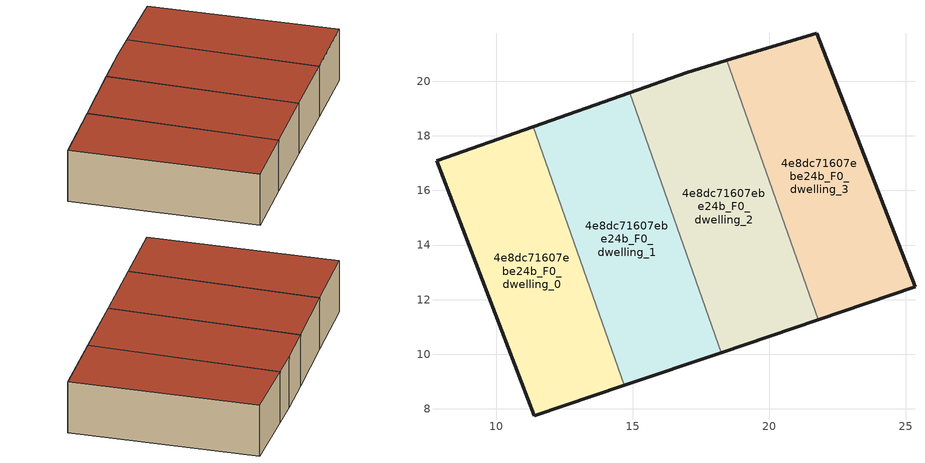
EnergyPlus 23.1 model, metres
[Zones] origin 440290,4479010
4e8dc71607ebe24b_F0_dwelling_0
 floor ground (EU_floor_Construction): 11.35,18.33 14.69,8.86 11.4,7.74 7.81,17.09 z0
 wall outside (EU_wall_Construction): 11.35,18.33 7.81,17.09 11.4,7.74 14.69,8.86 z0:3
 wall to 4e8dc71607ebe24b_F0_dwelling_1 (EU_wall_Construction): 14.69,8.86 11.35,18.33 z0:3
 roof outside (EU_roof_Construction): 14.69,8.86 11.35,18.33 7.81,17.09 11.4,7.74 z3
4e8dc71607ebe24b_F0_dwelling_1
 floor ground (EU_floor_Construction): 14.88,19.58 18.24,10.06 14.69,8.86 11.35,18.33 z0
 wall outside (EU_wall_Construction): 14.88,19.58 11.35,18.33 / 14.69,8.86 18.24,10.06 z0:3
 wall to 4e8dc71607ebe24b_F0_dwelling_2 (EU_wall_Construction): 18.24,10.06 14.88,19.58 z0:3
 roof outside (EU_roof_Construction): 18.24,10.06 14.88,19.58 11.35,18.33 14.69,8.86 z3
4e8dc71607ebe24b_F0_dwelling_2
 floor ground (EU_floor_Construction): 18.44,20.76 21.78,11.27 18.24,10.06 14.88,19.58 16.95,20.31 z0
 wall outside (EU_wall_Construction): 18.24,10.06 21.78,11.27 / 18.44,20.76 16.95,20.31 14.88,19.58 z0:3
 wall to 4e8dc71607ebe24b_F0_dwelling_3 (EU_wall_Construction): 21.78,11.27 18.44,20.76 z0:3
 roof outside (EU_roof_Construction): 21.78,11.27 18.44,20.76 16.95,20.31 14.88,19.58 18.24,10.06 z3
4e8dc71607ebe24b_F0_dwelling_3
 floor ground (EU_floor_Construction): 21.73,21.76 25.33,12.47 21.78,11.27 18.44,20.76 z0
 wall outside (EU_wall_Construction): 21.78,11.27 25.33,12.47 21.73,21.76 18.44,20.76 z0:3
 roof outside (EU_roof_Construction): 25.33,12.47 21.73,21.76 18.44,20.76 21.78,11.27 z3
[Building]
EU S2 Campaign: North Axis=0; Terrain=City; Solar Distribution=FullExterior
[Site:Location]
Madrid: Latitude=40.5; Longitude=-3.5; Time Zone=1; Elevation=609
[SizingPeriod:WeatherFileDays]
AnnualSizingPeriod: Begin Month=1; Begin Day of Month=1; End Month=12; End Day of Month=31; Day of Week for Start Day=Monday; Use Weather File Daylight Saving Period=No; Use Weather File Rain and Snow Indicators=No
[MATERIAL]
EU_InternalMass_Material: Roughness=MediumRough; Thickness=0.1; Conductivity=1; Density=1800; Specific Heat=900; Thermal Absorptance=0.9; Solar Absorptance=0.7; Visible Absorptance=0.7
[MATERIAL:NOMASS] Roughness=MediumRough; Thermal Absorptance=0.9; Solar Absorptance=0.7; Visible Absorptance=0.7
Name | Thermal Resistance
EU_wall_NoMass | 0.609216
EU_roof_NoMass | 0.513268
EU_floor_NoMass | 0.568163
[CONSTRUCTION]
EU_wall_Construction: EU_wall_NoMass
EU_roof_Construction: EU_roof_NoMass
EU_floor_Construction: EU_floor_NoMass
EU_InternalMass_Construction: EU_InternalMass_Material
[ZONE] Type=1; Multiplier=1; Ceiling Height=autocalculate; Floor Area=autocalculate; Part of Total Floor Area=Yes
Name | Volume
4e8dc71607ebe24b_F0_dwelling_0 | 108.54
4e8dc71607ebe24b_F0_dwelling_1 | 113.193
4e8dc71607ebe24b_F0_dwelling_2 | 113.535
4e8dc71607ebe24b_F0_dwelling_3 | 107.839
[INTERNALMASS] Construction=EU_InternalMass_Construction
Name | Zone or ZoneList | Surface Area
4e8dc71607ebe24b_F0_dwelling_0_EU_InternalMass | 4e8dc71607ebe24b_F0_dwelling_0 | 36.18
4e8dc71607ebe24b_F0_dwelling_1_EU_InternalMass | 4e8dc71607ebe24b_F0_dwelling_1 | 37.7309
4e8dc71607ebe24b_F0_dwelling_2_EU_InternalMass | 4e8dc71607ebe24b_F0_dwelling_2 | 37.845
4e8dc71607ebe24b_F0_dwelling_3_EU_InternalMass | 4e8dc71607ebe24b_F0_dwelling_3 | 35.9461
[OTHEREQUIPMENT] Fuel Type=Electricity; Design Level Calculation Method=Watts/Area; Power per Zone Floor Area=1; Fraction Latent=0; Fraction Radiant=0; Fraction Lost=0; Carbon Dioxide Generation Rate=0; EndUse Subcategory=EU_Step8_InternalGains
Name | Zone or ZoneList or Space or SpaceList | Schedule
EU_Step8_InternalGain_4e8dc71607ebe24b_F0_dwelling_0_f000 | 4e8dc71607ebe24b_F0_dwelling_0 | EU_Step8_GainSchedule_4e8dc71607ebe24b_F0_dwelling_0_f000
EU_Step8_InternalGain_4e8dc71607ebe24b_F0_dwelling_1_f000 | 4e8dc71607ebe24b_F0_dwelling_1 | EU_Step8_GainSchedule_4e8dc71607ebe24b_F0_dwelling_1_f000
EU_Step8_InternalGain_4e8dc71607ebe24b_F0_dwelling_2_f000 | 4e8dc71607ebe24b_F0_dwelling_2 | EU_Step8_GainSchedule_4e8dc71607ebe24b_F0_dwelling_2_f000
EU_Step8_InternalGain_4e8dc71607ebe24b_F0_dwelling_3_f000 | 4e8dc71607ebe24b_F0_dwelling_3 | EU_Step8_GainSchedule_4e8dc71607ebe24b_F0_dwelling_3_f000
[ZONEVENTILATION:DESIGNFLOWRATE] Schedule=EU_AlwaysOn; Design Flow Rate Calculation Method=AirChanges/Hour; Air Changes per Hour=0.752966; Ventilation Type=Natural; Fan Pressure Rise=0; Fan Total Efficiency=1; Constant Term Coefficient=1; Temperature Term Coefficient=0; Velocity Term Coefficient=0; Velocity Squared Term Coefficient=0; Minimum Indoor Temperature=-100; Maximum Indoor Temperature=100; Delta Temperature=-100; Minimum Outdoor Temperature=-100; Maximum Outdoor Temperature=100; Maximum Wind Speed=40
Name | Zone or ZoneList or Space or SpaceList
EU_ConstantAir_4e8dc71607ebe24b_F0_dwelling_0 | 4e8dc71607ebe24b_F0_dwelling_0
EU_ConstantAir_4e8dc71607ebe24b_F0_dwelling_1 | 4e8dc71607ebe24b_F0_dwelling_1
EU_ConstantAir_4e8dc71607ebe24b_F0_dwelling_2 | 4e8dc71607ebe24b_F0_dwelling_2
EU_ConstantAir_4e8dc71607ebe24b_F0_dwelling_3 | 4e8dc71607ebe24b_F0_dwelling_3
[HVACTEMPLATE:THERMOSTAT] Constant Heating Setpoint=20; Constant Cooling Setpoint=50
EU_HeatOnly_4e8dc71607ebe24b_F0_dwelling_0; EU_HeatOnly_4e8dc71607ebe24b_F0_dwelling_1; EU_HeatOnly_4e8dc71607ebe24b_F0_dwelling_2; EU_HeatOnly_4e8dc71607ebe24b_F0_dwelling_3
[HVACTEMPLATE:ZONE:IDEALLOADSAIRSYSTEM] System Availability Schedule=EU_AlwaysOn; Maximum Heating Supply Air Temperature=50; Minimum Cooling Supply Air Temperature=13; Maximum Heating Supply Air Humidity Ratio=0.0156; Minimum Cooling Supply Air Humidity Ratio=0.0077; Heating Limit=NoLimit; Cooling Limit=NoLimit; Heating Availability Schedule=EU_AlwaysOn; Cooling Availability Schedule=EU_CoolingOff; Dehumidification Control Type=ConstantSensibleHeatRatio; Cooling Sensible Heat Ratio=0.7; Dehumidification Setpoint=60; Humidification Control Type=None; Humidification Setpoint=30; Outdoor Air Method=None; Outdoor Air Flow Rate per Person=0.00944; Outdoor Air Flow Rate per Zone Floor Area=0; Outdoor Air Flow Rate per Zone=0; Demand Controlled Ventilation Type=None; Outdoor Air Economizer Type=NoEconomizer; Heat Recovery Type=None; Sensible Heat Recovery Effectiveness=0.7; Latent Heat Recovery Effectiveness=0.65
Name | Template Thermostat
4e8dc71607ebe24b_F0_dwelling_0 | EU_HeatOnly_4e8dc71607ebe24b_F0_dwelling_0
4e8dc71607ebe24b_F0_dwelling_1 | EU_HeatOnly_4e8dc71607ebe24b_F0_dwelling_1
4e8dc71607ebe24b_F0_dwelling_2 | EU_HeatOnly_4e8dc71607ebe24b_F0_dwelling_2
4e8dc71607ebe24b_F0_dwelling_3 | EU_HeatOnly_4e8dc71607ebe24b_F0_dwelling_3
[SIZING:ZONE] Zone Cooling Design Supply Air Temperature Input Method=SupplyAirTemperature; Zone Cooling Design Supply Air Temperature=13; Zone Heating Design Supply Air Temperature Input Method=SupplyAirTemperature; Zone Heating Design Supply Air Temperature=50; Zone Cooling Design Supply Air Humidity Ratio=0.008; Zone Heating Design Supply Air Humidity Ratio=0.008; Cooling Design Air Flow Method=DesignDay; Cooling Design Air Flow Rate=0; Cooling Minimum Air Flow per Zone Floor Area=0.000762; Cooling Minimum Air Flow=0; Cooling Minimum Air Flow Fraction=0.2; Heating Design Air Flow Method=DesignDay; Heating Design Air Flow Rate=0; Heating Maximum Air Flow per Zone Floor Area=0.002032; Heating Maximum Air Flow=0.141576; Heating Maximum Air Flow Fraction=0.3; Account for Dedicated Outdoor Air System=No; Dedicated Outdoor Air System Control Strategy=NeutralSupplyAir; Dedicated Outdoor Air Low Setpoint Temperature for Design=autosize; Dedicated Outdoor Air High Setpoint Temperature for Design=autosize; Zone Load Sizing Method=Sensible Load Only No Latent Load; Zone Latent Cooling Design Supply Air Humidity Ratio Input Method=HumidityRatioDifference; Zone Cooling Design Supply Air Humidity Ratio Difference=0.005; Zone Latent Heating Design Supply Air Humidity Ratio Input Method=HumidityRatioDifference; Zone Humidification Design Supply Air Humidity Ratio Difference=0.005
4e8dc71607ebe24b_F0_dwelling_0; 4e8dc71607ebe24b_F0_dwelling_1; 4e8dc71607ebe24b_F0_dwelling_2; 4e8dc71607ebe24b_F0_dwelling_3
[SCHEDULE:CONSTANT]
Name | Hourly Value
EU_AlwaysOn | 1
EU_CoolingOff | 0
[SCHEDULE:FILE] Column Number=1; Rows to Skip at Top=0; Number of Hours of Data=8760; Column Separator=Comma; Interpolate to Timestep=No; Minutes per Item=60; Adjust Schedule for Daylight Savings=Yes
Name | File
EU_Step8_GainSchedule_4e8dc71607ebe24b_F0_dwelling_0_f000 | C:\Users\o_iseri\Desktop\OpenUBEM\openubem\outputs\eu_evidence\EU-11\ES-MAD-BERRUGUETE\idfs\4e8dc71607ebe24b\4e8dc71607ebe24b_F0_dwelling_0_f000_gain.csv
EU_Step8_GainSchedule_4e8dc71607ebe24b_F0_dwelling_1_f000 | C:\Users\o_iseri\Desktop\OpenUBEM\openubem\outputs\eu_evidence\EU-11\ES-MAD-BERRUGUETE\idfs\4e8dc71607ebe24b\4e8dc71607ebe24b_F0_dwelling_1_f000_gain.csv
EU_Step8_GainSchedule_4e8dc71607ebe24b_F0_dwelling_2_f000 | C:\Users\o_iseri\Desktop\OpenUBEM\openubem\outputs\eu_evidence\EU-11\ES-MAD-BERRUGUETE\idfs\4e8dc71607ebe24b\4e8dc71607ebe24b_F0_dwelling_2_f000_gain.csv
EU_Step8_GainSchedule_4e8dc71607ebe24b_F0_dwelling_3_f000 | C:\Users\o_iseri\Desktop\OpenUBEM\openubem\outputs\eu_evidence\EU-11\ES-MAD-BERRUGUETE\idfs\4e8dc71607ebe24b\4e8dc71607ebe24b_F0_dwelling_3_f000_gain.csv
